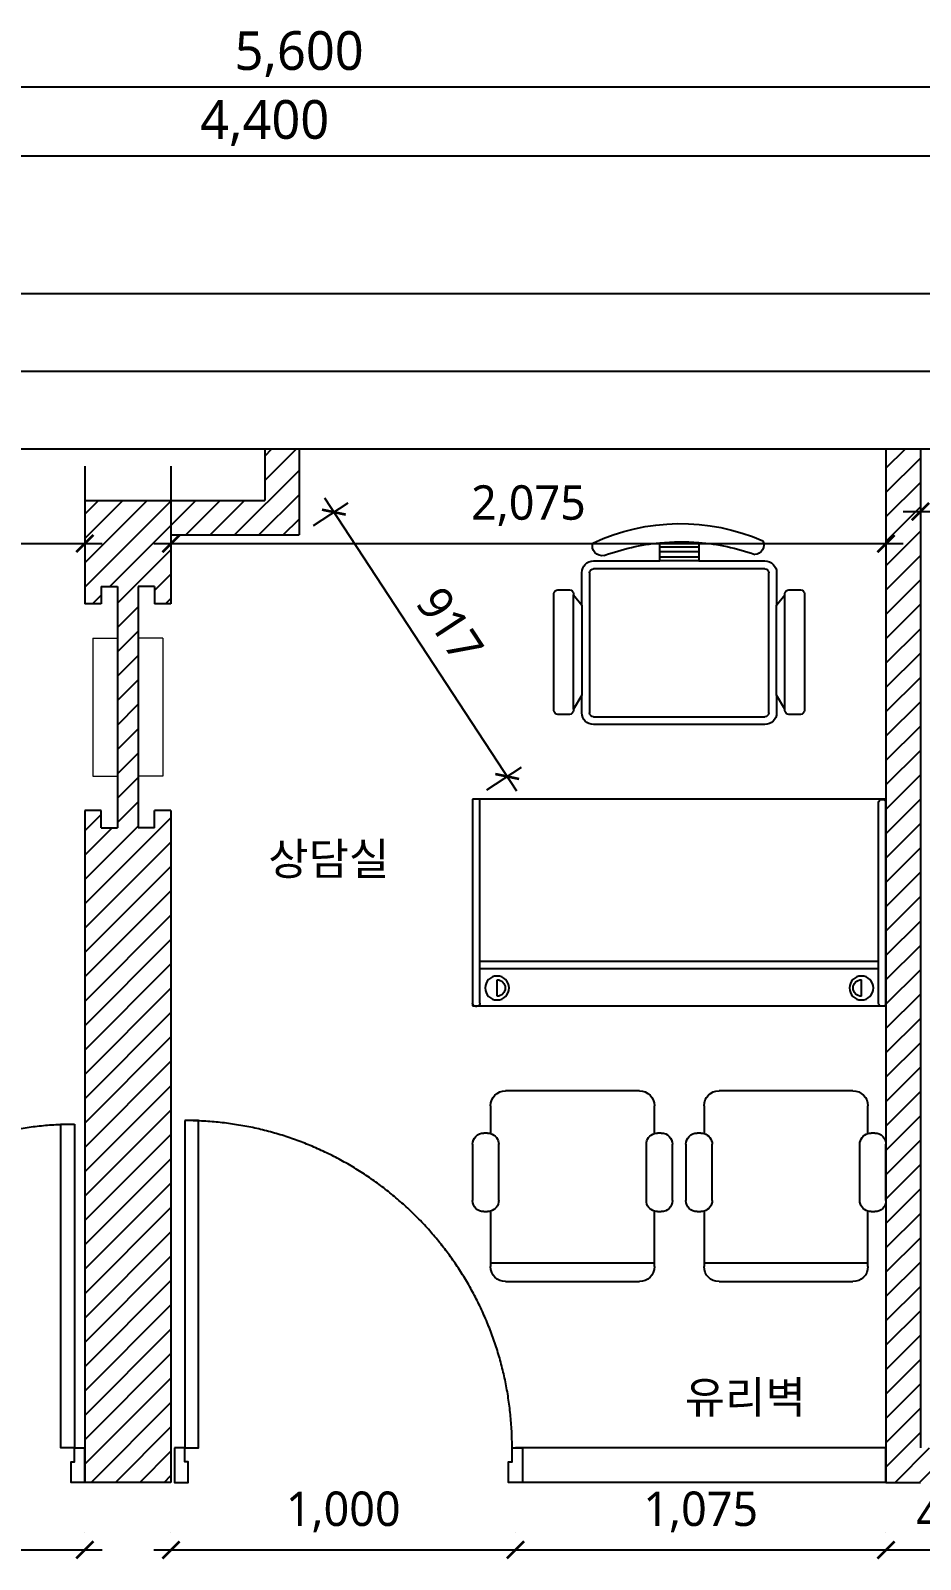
# Model space of a CAD drawing. Header units: metres. Extents: x 11578468 to 47831421, y -58341524 to -14256839.
# Drawn here: x 23875548 to 23878131, y -29106526 to -29102088 of the extents above; entities that cross this region are included whole.
import ezdxf
from ezdxf.enums import TextEntityAlignment as Align

# ---------------------------------------------------------------- set-up
doc = ezdxf.new("R2010")
doc.units = ezdxf.units.M
doc.header["$LTSCALE"] = 50
doc.header["$MEASUREMENT"] = 0
doc.linetypes.add('CENTER2', pattern=[28.575, 19.05, -3.175, 3.175, -3.175])
doc.layers.get('0').update_dxf_attribs({"linetype": 'CONTINUOUS'})
doc.layers.get('DEFPOINTS').update_dxf_attribs({"linetype": 'CONTINUOUS'})
for name, color, linetype in [('0-ELC TEXT', 7, 'CONTINUOUS'), ('3.기호.계단선', 30, 'CONTINUOUS'), ('FUR', 11, 'CONTINUOUS'), ('wall', 3, 'CONTINUOUS'), ('WIN', 4, 'CONTINUOUS'), ('WINDOW', 4, 'CONTINUOUS'), ('家具', 251, 'CONTINUOUS')]:
    doc.layers.add(name, color=color, linetype=linetype)
for name, color, linetype, lineweight in [('DIM', 7, 'CONTINUOUS', 15), ('ha', 8, 'CONTINUOUS', 5), ('wall2', 3, 'CONTINUOUS', 25)]:
    doc.layers.add(name, color=color, linetype=linetype, lineweight=lineweight)
doc.styles.add('HY 울릉도 L', font='malgun.ttf')
doc.styles.add('N 맑은고딕', font='malgun.ttf')
doc.styles.add('맑은 고딕', font='malgun.ttf')
doc.dimstyles.new('JJ IN 45', dxfattribs={"dimscale": 45, "dimtxt": 2.5, "dimasz": 1, "dimexe": 1.25, "dimexo": 1.5, "dimtad": 1, "dimdec": 6, "dimlunit": 6, "dimtxsty": 'N 맑은고딕', "dimblk": 'ARCHTICK', "dimcen": 2.5, "dimclrd": 256, "dimclre": 256, "dimclrt": 256, "dimadec": 0, "dimazin": 0, "dimtfac": 1, "dimtdec": 6, "dimtix": 1, "dimtmove": 0, "dimatfit": 3, "dimldrblk": 'ARCHTICK', "dimfxl": 1, "dimarcsym": 0})
doc.dimstyles.new('사본 50', dxfattribs={"dimscale": 50, "dimtxt": 2, "dimasz": 1, "dimexe": 1, "dimexo": 1, "dimgap": 1, "dimtad": 1, "dimdec": 0, "dimrnd": 0.05, "dimdsep": 46, "dimlunit": 6, "dimtxsty": 'HY 울릉도 L', "dimblk": 'ARCHTICK', "dimcen": 2.5, "dimdle": 1, "dimclrd": 133, "dimclre": 133, "dimclrt": 30, "dimadec": 0, "dimazin": 0, "dimtfac": 1, "dimtdec": 0, "dimtix": 1, "dimtmove": 2, "dimatfit": 3, "dimldrblk": 'ARCHTICK', "dimfxl": 1, "dimlwd": -1, "dimlwe": -1, "dimarcsym": 0})
pattern_1 = [(45, (0, 0), (-35.35533906, 35.35533906), [])]

# ---------------------------------------------------------------- blocks, each defined once
blk = doc.blocks.new('*U357')
at = {"layer": 'WIN', "linetype": 'Continuous'}
blk.add_line((60, -25), (4340, -25), dxfattribs=at)
for points in [[(0, -250), (4400, -250), (4400, 200), (0, 200)], [(0, -250), (60, -250), (60, 200), (0, 200)], [(4400, -250), (4340, -250), (4340, 200), (4400, 200)]]:
    blk.add_lwpolyline(points, close=True, dxfattribs=at)
blk = doc.blocks.new('_ArchTick')
at = {"color": 0, "linetype": 'ByBlock', "const_width": 0.15}
blk.add_lwpolyline([(-0.5, -0.5), (0.5, 0.5)], dxfattribs=at)
blk = doc.blocks.new('*D398')
at = {"layer": 'DEFPOINTS', "color": 0, "transparency": 16777216}
for p in [(23736002, -29127857), (23731602, -29128057), (23736002, -29128057)]:
    blk.add_point(p, dxfattribs=at)
at = {"layer": 'DIM', "lineweight": -2, "transparency": 16777216}
for p, q in [((23731602, -29127989.5), (23731602, -29127800.8)), ((23736002, -29127989.5), (23736002, -29127800.8)), ((23731602, -29127857), (23736002, -29127857))]:
    blk.add_line(p, q, dxfattribs=at)
at = {"layer": 'DIM', "lineweight": -2, "transparency": 16777216, "xscale": 45, "yscale": 45, "zscale": 45, "rotation": 180}
blk.add_blockref('_ArchTick', (23731602, -29127857), dxfattribs=at)
at = {"layer": 'DIM', "lineweight": -2, "transparency": 16777216, "xscale": 45, "yscale": 45, "zscale": 45}
blk.add_blockref('_ArchTick', (23736002, -29127857), dxfattribs=at)
at = {"layer": 'DIM', "transparency": 16777216, "insert": (23733802, -29127761.3), "char_height": 112.5, "attachment_point": 5, "style": 'N 맑은고딕'}
blk.add_mtext('4,400', dxfattribs=at)
blk = doc.blocks.new('*D404')
at = {"layer": 'DEFPOINTS', "color": 0, "transparency": 16777216}
for p in [(23731102, -29127657), (23731102, -29128057), (23736702, -29128057)]:
    blk.add_point(p, dxfattribs=at)
at = {"layer": 'DIM', "lineweight": -2, "transparency": 16777216}
for p, q in [((23731102, -29127989.5), (23731102, -29127600.8)), ((23736702, -29127989.5), (23736702, -29127600.8)), ((23736702, -29127657), (23731102, -29127657))]:
    blk.add_line(p, q, dxfattribs=at)
at = {"layer": 'DIM', "lineweight": -2, "transparency": 16777216, "xscale": 45, "yscale": 45, "zscale": 45, "rotation": 180}
blk.add_blockref('_ArchTick', (23731102, -29127657), dxfattribs=at)
at = {"layer": 'DIM', "lineweight": -2, "transparency": 16777216, "xscale": 45, "yscale": 45, "zscale": 45}
blk.add_blockref('_ArchTick', (23736702, -29127657), dxfattribs=at)
at = {"layer": 'DIM', "transparency": 16777216, "insert": (23733902, -29127561.3), "char_height": 112.5, "attachment_point": 5, "style": 'N 맑은고딕'}
blk.add_mtext('5,600', dxfattribs=at)
blk = doc.blocks.new('$plan$00002539')
at = {"layer": 'FUR', "color": 251}
for p, q in [((581.9, 600), (970.6, 600)), ((1201.4, 600), (1590.1, 600)), ((538.4, 395.7), (538.4, 556.6)), ((538.4, 545.7), (1014.1, 545.7)), ((1014.1, 556.6), (1014.1, 395.7)), ((1157.9, 395.7), (1157.9, 556.6)), ((1157.9, 545.7), (1633.6, 545.7)), ((1633.6, 556.6), (1633.6, 395.7)), ((486, 201.5), (486, 364.4)), ((518.6, 396.9), (529.4, 396.9)), ((562, 364.4), (562, 201.5)), ((990.5, 364.4), (990.5, 201.5)), ((1023.1, 396.9), (1033.9, 396.9)), ((1066.5, 364.4), (1066.5, 201.5)), ((1105.5, 201.5), (1105.5, 364.4)), ((1138.1, 396.9), (1148.9, 396.9)), ((1181.5, 364.4), (1181.5, 201.5)), ((1610, 364.4), (1610, 201.5)), ((1642.6, 396.9), (1653.4, 396.9)), ((1686, 364.4), (1686, 201.5)), ((529.4, 168.9), (518.6, 168.9)), ((538.4, 89.6), (538.4, 170.2)), ((1014.1, 170.2), (1014.1, 89.6)), ((1033.9, 168.9), (1023.1, 168.9)), ((1023.1, 168.9), (1023.1, 168.9)), ((1148.9, 168.9), (1138.1, 168.9)), ((1157.9, 89.6), (1157.9, 170.2)), ((1633.6, 170.2), (1633.6, 89.6)), ((1653.4, 168.9), (1642.6, 168.9)), ((970.6, 46.2), (581.9, 46.2)), ((1590.1, 46.2), (1201.4, 46.2)), ((485.9, -800), (485.9, -200)), ((485.9, -200), (1685.9, -200)), ((494.6, -199), (499, -199)), ((507.6, -207.7), (507.6, -799)), ((1664.2, -207.7), (1664.2, -790.3)), ((1677.2, -199), (1672.9, -199)), ((1685.9, -200), (1685.9, -800)), ((557.3, -228.3), (557.3, -276.1)), ((1614.6, -228.3), (1614.6, -276.1)), ((507.6, -308.6), (1664.2, -308.6)), ((507.6, -330.3), (1664.2, -330.3)), ((582.8, -800), (485.9, -800)), ((582.8, -800), (485.9, -800)), ((1685.9, -800), (582.8, -800)), ((582.8, -800), (582.8, -800)), ((1672.9, -799), (1677.2, -799)), ((1334.6, -1016.8), (837.2, -1016.8)), ((722.5, -1057.8), (722.5, -1396.9)), ((767.7, -1046.5), (733.8, -1046.5)), ((779, -1061.9), (779, -1057.8)), ((803.3, -1102), (779, -1061.9)), ((779, -1061.9), (779, -1393.5)), ((803.3, -1050.7), (803.3, -1102)), ((825.9, -1457.7), (825.9, -1050.7)), ((837.2, -1039.4), (1334.6, -1039.4)), ((1345.9, -1050.7), (1345.9, -1457.7)), ((1368.5, -1102), (1368.5, -1050.7)), ((1392.9, -1061.9), (1368.5, -1102)), ((1392.9, -1057.8), (1392.9, -1061.9)), ((1392.9, -1061.9), (1392.9, -1393.5)), ((1438.1, -1046.5), (1404.2, -1046.5)), ((1449.4, -1396.9), (1449.4, -1057.8)), ((803.3, -1363.5), (803.3, -1102)), ((1368.5, -1102), (1368.5, -1363.5)), ((779, -1393.5), (803.3, -1363.5)), ((803.3, -1363.5), (803.3, -1457.7)), ((1368.5, -1457.7), (1368.5, -1363.5)), ((1368.5, -1363.5), (1392.9, -1393.5)), ((733.8, -1408.2), (767.7, -1408.2)), ((779, -1396.9), (779, -1393.5)), ((1392.9, -1393.5), (1392.9, -1396.9)), ((1404.2, -1408.2), (1438.1, -1408.2)), ((1334.6, -1469), (837.2, -1469)), ((837.2, -1491.6), (1029.3, -1491.6)), ((1142.6, -1491.6), (1029.3, -1491.6)), ((1029.3, -1491.6), (1029.3, -1544.5)), ((1142.6, -1503.1), (1029.3, -1503.1)), ((1142.6, -1545.4), (1142.6, -1491.6)), ((1142.6, -1491.6), (1334.6, -1491.6)), ((1142.6, -1518.5), (1029.3, -1518.5)), ((1142.6, -1531.5), (1029.3, -1531.5))]:
    blk.add_line(p, q, dxfattribs=at)
for centre in [(557.3, -252.2), (1614.6, -252.2)]:
    blk.add_circle(centre, 34.7, dxfattribs=at)
for centre, radius, start, end in [((581.9, 556.6), 43.4, 90, 180), ((970.6, 556.6), 43.4, 0, 90), ((1201.4, 556.6), 43.4, 90, 180), ((1590.1, 556.6), 43.4, 0, 90), ((518.6, 364.4), 32.6, 90, 180), ((529.4, 364.4), 32.6, 73.9721, 90), ((529.4, 364.4), 32.6, 0, 73.9721), ((1023.1, 364.4), 32.6, 106.0279, 180), ((1023.1, 364.4), 32.6, 90, 106.0279), ((1033.9, 364.4), 32.6, 0, 90), ((1138.1, 364.4), 32.6, 90, 180), ((1148.9, 364.4), 32.6, 73.9721, 90), ((1148.9, 364.4), 32.6, 0, 73.9721), ((1642.6, 364.4), 32.6, 106.0279, 180), ((1642.6, 364.4), 32.6, 90, 106.0279), ((1653.4, 364.4), 32.6, 0, 90), ((518.6, 201.5), 32.6, 180, 270), ((529.4, 201.5), 32.6, 286.0279, 0), ((1023.1, 201.5), 32.6, 180, 253.9721), ((1033.9, 201.5), 32.6, 270, 0), ((1138.1, 201.5), 32.6, 180, 270), ((1148.9, 201.5), 32.6, 286.0279, 0), ((1642.6, 201.5), 32.6, 180, 253.9721), ((1653.4, 201.5), 32.6, 270, 0), ((529.4, 201.5), 32.6, 270, 286.0279), ((1023.1, 201.5), 32.6, 253.9721, 270), ((1148.9, 201.5), 32.6, 270, 286.0279), ((1642.6, 201.5), 32.6, 253.9721, 270), ((581.9, 89.6), 43.4, 180, 270), ((970.6, 89.6), 43.4, 270, 0), ((1201.4, 89.6), 43.4, 180, 270), ((1590.1, 89.6), 43.4, 270, 0), ((494.6, -207.7), 8.69, 90, 180), ((499, -207.7), 8.69, 0, 90), ((1672.9, -207.7), 8.69, 90, 180), ((1677.2, -207.7), 8.69, 0, 90), ((557.3, -252.2), 23.9, 270, 90), ((1614.6, -252.2), 23.9, 90, 270), ((1672.9, -790.3), 8.69, 180, 270), ((1677.2, -790.3), 8.69, 270, 0), ((837.2, -1050.7), 33.9, 90, 180), ((1334.6, -1050.7), 33.9, 0, 90), ((733.8, -1057.8), 11.3, 90, 180), ((767.7, -1057.8), 11.3, 0, 90), ((837.2, -1050.7), 11.3, 90, 180), ((1334.6, -1050.7), 11.3, 0, 90), ((1404.2, -1057.8), 11.3, 90, 180), ((1438.1, -1057.8), 11.3, 0, 90), ((733.8, -1396.9), 11.3, 180, 270), ((767.7, -1396.9), 11.3, 270, 0), ((1404.2, -1396.9), 11.3, 180, 270), ((1438.1, -1396.9), 11.3, 270, 0), ((837.2, -1457.7), 33.9, 180, 270), ((837.2, -1457.7), 11.3, 180, 270), ((1334.6, -1457.7), 33.9, 270, 0), ((1334.6, -1457.7), 11.3, 270, 0), ((862.3, -1535.1), 28.4, 77.6258, 197.8047), ((1091.3, -907.2), 640.3, 249.6237, 264.4446), ((1089.1, -999), 601, 245.0156, 293.4469), ((1091.3, -907.2), 640.3, 264.4446, 274.5944), ((1091.3, -907.2), 640.3, 274.5944, 289.5086), ((1304.2, -1537.9), 27.2, 332.4673, 88.0646)]:
    blk.add_arc(centre, radius, start, end, dxfattribs=at)
blk = doc.blocks.new('*U936')
at = {"layer": 'WIN', "linetype": 'Continuous', "transparency": 33554687}
for points in [[(30, 1150), (30, 200), (70, 200), (70, 1150)], [(0, 200), (0, 100), (40, 100), (40, 160), (30, 160), (30, 200)], [(1010, 200), (1010, 100), (970, 100), (970, 160), (980, 160), (980, 200)]]:
    blk.add_lwpolyline(points, close=True, dxfattribs=at)
at = {"layer": 'WIN', "linetype": 'CENTER2', "ltscale": 20, "transparency": 33554687}
blk.add_arc((30, 200), 950, 0, 90, dxfattribs=at)
blk = doc.blocks.new('*U741')
at = {"layer": 'WIN', "linetype": 'Continuous', "transparency": 33554687}
for points in [[(30, 1140), (30, 200), (70, 200), (70, 1140)], [(0, 200), (0, 100), (40, 100), (40, 160), (30, 160), (30, 200)], [(1000, 200), (1000, 100), (960, 100), (960, 160), (970, 160), (970, 200)]]:
    blk.add_lwpolyline(points, close=True, dxfattribs=at)
at = {"layer": 'WIN', "linetype": 'CENTER2', "ltscale": 20, "transparency": 33554687}
blk.add_arc((30, 200), 940, 0, 90, dxfattribs=at)
blk = doc.blocks.new('*D1627')
at = {"layer": 'DEFPOINTS', "color": 0, "ltscale": 10, "transparency": 16777216}
for p in [(23874705.7, -29106498.4), (23875705.7, -29106498.4), (23875705.7, -29106498.4)]:
    blk.add_point(p, dxfattribs=at)
at = {"layer": 'wall', "color": 133, "ltscale": 10, "transparency": 16777216}
for p, q in [((23875705.7, -29106448.4), (23875705.7, -29106448.4)), ((23874655.7, -29106498.4), (23875755.7, -29106498.4))]:
    blk.add_line(p, q, dxfattribs=at)
at = {"layer": 'wall', "color": 133, "ltscale": 10, "transparency": 16777216, "xscale": 50, "yscale": 50, "zscale": 50, "rotation": 180}
blk.add_blockref('_ArchTick', (23874705.7, -29106498.4), dxfattribs=at)
at = {"layer": 'wall', "color": 133, "ltscale": 10, "transparency": 16777216, "xscale": 50, "yscale": 50, "zscale": 50}
blk.add_blockref('_ArchTick', (23875705.7, -29106498.4), dxfattribs=at)
at = {"layer": 'wall', "color": 30, "ltscale": 10, "transparency": 16777216, "insert": (23875205.7, -29106388), "char_height": 100, "attachment_point": 5, "style": 'HY 울릉도 L'}
blk.add_mtext('1,000', dxfattribs=at)
blk = doc.blocks.new('*D1651')
at = {"layer": 'DEFPOINTS', "color": 0, "ltscale": 10, "transparency": 16777216}
for p in [(23878130.7, -29103302.3), (23878630.7, -29103302.3), (23878630.7, -29103484.7)]:
    blk.add_point(p, dxfattribs=at)
at = {"layer": 'wall', "color": 133, "ltscale": 10, "transparency": 16777216}
for p, q in [((23878130.7, -29103352.3), (23878130.7, -29103534.7)), ((23878630.7, -29103352.3), (23878630.7, -29103534.7)), ((23878080.7, -29103484.7), (23878680.7, -29103484.7))]:
    blk.add_line(p, q, dxfattribs=at)
at = {"layer": 'wall', "color": 133, "ltscale": 10, "transparency": 16777216, "xscale": 50, "yscale": 50, "zscale": 50, "rotation": 180}
blk.add_blockref('_ArchTick', (23878130.7, -29103484.7), dxfattribs=at)
at = {"layer": 'wall', "color": 133, "ltscale": 10, "transparency": 16777216, "xscale": 50, "yscale": 50, "zscale": 50}
blk.add_blockref('_ArchTick', (23878630.7, -29103484.7), dxfattribs=at)
at = {"layer": 'wall', "color": 30, "ltscale": 10, "transparency": 16777216, "insert": (23878380.7, -29103383), "char_height": 100, "attachment_point": 5, "style": 'HY 울릉도 L'}
blk.add_mtext('500', dxfattribs=at)
blk = doc.blocks.new('*D1658')
at = {"layer": 'DEFPOINTS', "color": 0, "ltscale": 10, "transparency": 16777216}
for p in [(23873627.7, -29103302.3), (23875705.7, -29103302.3), (23875705.7, -29103577.4)]:
    blk.add_point(p, dxfattribs=at)
at = {"layer": 'wall', "color": 133, "ltscale": 10, "transparency": 16777216}
for p, q in [((23873627.7, -29103352.3), (23873627.7, -29103627.4)), ((23875705.7, -29103352.3), (23875705.7, -29103627.4)), ((23873577.7, -29103577.4), (23875755.7, -29103577.4))]:
    blk.add_line(p, q, dxfattribs=at)
at = {"layer": 'wall', "color": 133, "ltscale": 10, "transparency": 16777216, "xscale": 50, "yscale": 50, "zscale": 50, "rotation": 180}
blk.add_blockref('_ArchTick', (23873627.7, -29103577.4), dxfattribs=at)
at = {"layer": 'wall', "color": 133, "ltscale": 10, "transparency": 16777216, "xscale": 50, "yscale": 50, "zscale": 50}
blk.add_blockref('_ArchTick', (23875705.7, -29103577.4), dxfattribs=at)
at = {"layer": 'wall', "color": 30, "ltscale": 10, "transparency": 16777216, "insert": (23874666.7, -29103467.3), "char_height": 100, "attachment_point": 5, "style": 'HY 울릉도 L'}
blk.add_mtext('2,078', dxfattribs=at)
blk = doc.blocks.new('*D1599')
at = {"layer": 'DEFPOINTS', "color": 0, "ltscale": 10, "transparency": 16777216}
for p in [(23875955.7, -29103302.3), (23878030.7, -29103302.3), (23878030.7, -29103577.4)]:
    blk.add_point(p, dxfattribs=at)
at = {"layer": 'wall', "color": 133, "ltscale": 10, "transparency": 16777216}
for p, q in [((23875955.7, -29103352.3), (23875955.7, -29103627.4)), ((23878030.7, -29103352.3), (23878030.7, -29103627.4)), ((23875905.7, -29103577.4), (23878080.7, -29103577.4))]:
    blk.add_line(p, q, dxfattribs=at)
at = {"layer": 'wall', "color": 133, "ltscale": 10, "transparency": 16777216, "xscale": 50, "yscale": 50, "zscale": 50, "rotation": 180}
blk.add_blockref('_ArchTick', (23875955.7, -29103577.4), dxfattribs=at)
at = {"layer": 'wall', "color": 133, "ltscale": 10, "transparency": 16777216, "xscale": 50, "yscale": 50, "zscale": 50}
blk.add_blockref('_ArchTick', (23878030.7, -29103577.4), dxfattribs=at)
at = {"layer": 'wall', "color": 30, "ltscale": 10, "transparency": 16777216, "insert": (23876993.2, -29103467.3), "char_height": 100, "attachment_point": 5, "style": 'HY 울릉도 L'}
blk.add_mtext('2,075', dxfattribs=at)
blk = doc.blocks.new('*D1600')
at = {"layer": 'DEFPOINTS', "color": 0, "ltscale": 10, "transparency": 16777216}
for p in [(23875955.7, -29106498.4), (23876955.7, -29106498.4), (23876955.7, -29106498.4)]:
    blk.add_point(p, dxfattribs=at)
at = {"layer": 'wall', "color": 133, "ltscale": 10, "transparency": 16777216}
for p, q in [((23875955.7, -29106448.4), (23875955.7, -29106448.4)), ((23876955.7, -29106448.4), (23876955.7, -29106448.4)), ((23875905.7, -29106498.4), (23877005.7, -29106498.4))]:
    blk.add_line(p, q, dxfattribs=at)
at = {"layer": 'wall', "color": 133, "ltscale": 10, "transparency": 16777216, "xscale": 50, "yscale": 50, "zscale": 50, "rotation": 180}
blk.add_blockref('_ArchTick', (23875955.7, -29106498.4), dxfattribs=at)
at = {"layer": 'wall', "color": 133, "ltscale": 10, "transparency": 16777216, "xscale": 50, "yscale": 50, "zscale": 50}
blk.add_blockref('_ArchTick', (23876955.7, -29106498.4), dxfattribs=at)
at = {"layer": 'wall', "color": 30, "ltscale": 10, "transparency": 16777216, "insert": (23876455.7, -29106388), "char_height": 100, "attachment_point": 5, "style": 'HY 울릉도 L'}
blk.add_mtext('1,000', dxfattribs=at)
blk = doc.blocks.new('*D1601')
at = {"layer": 'DEFPOINTS', "color": 0, "ltscale": 10, "transparency": 16777216}
for p in [(23876955.7, -29106498.4), (23878030.7, -29106498.4), (23878030.7, -29106498.4)]:
    blk.add_point(p, dxfattribs=at)
at = {"layer": 'wall', "color": 133, "ltscale": 10, "transparency": 16777216}
for p, q in [((23876955.7, -29106448.4), (23876955.7, -29106448.4)), ((23878030.7, -29106448.4), (23878030.7, -29106448.4)), ((23876905.7, -29106498.4), (23878080.7, -29106498.4))]:
    blk.add_line(p, q, dxfattribs=at)
at = {"layer": 'wall', "color": 133, "ltscale": 10, "transparency": 16777216, "xscale": 50, "yscale": 50, "zscale": 50, "rotation": 180}
blk.add_blockref('_ArchTick', (23876955.7, -29106498.4), dxfattribs=at)
at = {"layer": 'wall', "color": 133, "ltscale": 10, "transparency": 16777216, "xscale": 50, "yscale": 50, "zscale": 50}
blk.add_blockref('_ArchTick', (23878030.7, -29106498.4), dxfattribs=at)
at = {"layer": 'wall', "color": 30, "ltscale": 10, "transparency": 16777216, "insert": (23877493.2, -29106388), "char_height": 100, "attachment_point": 5, "style": 'HY 울릉도 L'}
blk.add_mtext('1,075', dxfattribs=at)
blk = doc.blocks.new('*D1602')
at = {"layer": 'DEFPOINTS', "color": 0, "ltscale": 10, "transparency": 16777216}
for p in [(23878030.7, -29106498.4), (23878430.7, -29106498.4), (23878430.7, -29106498.4)]:
    blk.add_point(p, dxfattribs=at)
at = {"layer": 'wall', "color": 133, "ltscale": 10, "transparency": 16777216}
for p, q in [((23878030.7, -29106448.4), (23878030.7, -29106448.4)), ((23878430.7, -29106448.4), (23878430.7, -29106448.4)), ((23877980.7, -29106498.4), (23878480.7, -29106498.4))]:
    blk.add_line(p, q, dxfattribs=at)
at = {"layer": 'wall', "color": 133, "ltscale": 10, "transparency": 16777216, "xscale": 50, "yscale": 50, "zscale": 50, "rotation": 180}
blk.add_blockref('_ArchTick', (23878030.7, -29106498.4), dxfattribs=at)
at = {"layer": 'wall', "color": 133, "ltscale": 10, "transparency": 16777216, "xscale": 50, "yscale": 50, "zscale": 50}
blk.add_blockref('_ArchTick', (23878430.7, -29106498.4), dxfattribs=at)
at = {"layer": 'wall', "color": 30, "ltscale": 10, "transparency": 16777216, "insert": (23878230.7, -29106396.7), "char_height": 100, "attachment_point": 5, "style": 'HY 울릉도 L'}
blk.add_mtext('400', dxfattribs=at)
blk = doc.blocks.new('*D1670')
at = {"layer": 'DEFPOINTS', "color": 0, "ltscale": 10, "transparency": 16777216}
for p in [(23876327.7, -29103552.3), (23876931.5, -29104253.5), (23876830.7, -29104319.6)]:
    blk.add_point(p, dxfattribs=at)
at = {"layer": 'wall', "color": 133, "ltscale": 10, "transparency": 16777216}
for p, q in [((23876369.5, -29103524.9), (23876470.3, -29103458.8)), ((23876401.1, -29103444.4), (23876958.9, -29104295.3)), ((23876872.5, -29104292.1), (23876973.3, -29104226.1))]:
    blk.add_line(p, q, dxfattribs=at)
at = {"layer": 'wall', "color": 133, "ltscale": 10, "transparency": 16777216, "xscale": 50, "yscale": 50, "zscale": 50}
for p, rotation in [((23876428.5, -29103486.2), 123.2470624008855), ((23876931.5, -29104253.5), 303.2470624008855)]:
    blk.add_blockref('_ArchTick', p, dxfattribs=dict(at, rotation=rotation))
at = {"layer": 'wall', "color": 30, "ltscale": 10, "transparency": 16777216, "insert": (23876765.2, -29103814), "char_height": 100, "attachment_point": 5, "rotation": 303.2471, "style": 'HY 울릉도 L'}
blk.add_mtext('917', dxfattribs=at)
blk = doc.blocks.new('sdagdgds')
at = {"layer": 'WIN', "linetype": 'Continuous'}
blk.add_blockref('*U357', (23731602, -29128457), dxfattribs=at)
at = {"layer": 'DIM'}
for base, p1, p2, picture, middle in [((23731102, -29127657), (23736702, -29128057), (23731102, -29128057), '*D404', (23733902, -29127561.3138586991)), ((23736002, -29127857), (23731602, -29128057), (23736002, -29128057), '*D398', (23733802, -29127761.3138586991))]:
    dim = blk.add_linear_dim(base=base, p1=p1, p2=p2, dimstyle='JJ IN 45', dxfattribs=at)
    dim.commit()
    dim.dimension.update_dxf_attribs({"geometry": picture, "text_midpoint": middle})

msp = doc.modelspace()

# ---------------------------------------------------------------- hatches: boundary and pattern name
at = {"layer": 'wall', "ltscale": 10}
h = msp.add_hatch(dxfattribs=at)
h.set_pattern_fill('_USER', color=256, scale=50, angle=45, pattern_type=0)
h.set_pattern_definition(pattern_1)
h.paths.add_polyline_path([(23875955.7, -29104352.3), (23875908.2, -29104352.3), (23875908.2, -29104402.3), (23875860.7, -29104402.3), (23875860.7, -29103702.3), (23875908.2, -29103702.3), (23875908.2, -29103752.3), (23875955.7, -29103752.3), (23875955.7, -29103552.3), (23876327.7, -29103552.3), (23876327.7, -29103302.3), (23876227.7, -29103302.3), (23876227.7, -29103452.3), (23875705.7, -29103452.3), (23875705.7, -29103752.3), (23875753.2, -29103752.3), (23875753.2, -29103702.3), (23875800.7, -29103702.3), (23875800.7, -29104402.3), (23875753.2, -29104402.3), (23875753.2, -29104352.3), (23875705.7, -29104352.3), (23875705.7, -29106202.3), (23875705.7, -29106302.3), (23875955.7, -29106302.3)])
h = msp.add_hatch(dxfattribs=at)
h.set_pattern_fill('_USER', color=256, scale=50, angle=45, pattern_type=0)
h.set_pattern_definition(pattern_1)
h.paths.add_polyline_path([(23878130.7, -29103302.3), (23878030.7, -29103302.3), (23878030.7, -29106302.3), (23878130.7, -29106302.3), (23878430.7, -29106302.3), (23878430.7, -29106202.3), (23878130.7, -29106202.3)])
h.paths.add_polyline_path([(23879430.7, -29103302.3), (23879330.7, -29103302.3), (23879330.7, -29106302.3), (23879430.7, -29106302.3)])

# ---------------------------------------------------------------- linework, layer by layer
at = {"layer": 'ha'}
for p, q in [((23875729.4, -29103852.3), (23875729.4, -29104252.3)), ((23875729.4, -29103852.3), (23875800.7, -29103852.3)), ((23875931.9, -29103852.3), (23875860.7, -29103852.3)), ((23875931.9, -29103852.3), (23875931.9, -29104252.3)), ((23875729.4, -29104252.3), (23875800.7, -29104252.3)), ((23875931.9, -29104252.3), (23875860.7, -29104252.3))]:
    msp.add_line(p, q, dxfattribs=at)
at = {"layer": 'wall', "ltscale": 10}
for p, q in [((23876227.7, -29103302.3), (23876227.7, -29103452.3)), ((23876227.7, -29103302.3), (23876327.7, -29103302.3)), ((23876327.7, -29103302.3), (23876327.7, -29103552.3)), ((23875705.7, -29103452.3), (23876227.7, -29103452.3)), ((23875955.7, -29103552.3), (23876327.7, -29103552.3)), ((23875753.2, -29103702.3), (23875753.2, -29103752.3)), ((23875753.2, -29103702.3), (23875800.7, -29103702.3)), ((23875800.7, -29103702.3), (23875800.7, -29104402.3)), ((23875860.7, -29103702.3), (23875860.7, -29104402.3)), ((23875908.2, -29103702.3), (23875860.7, -29103702.3)), ((23875908.2, -29103702.3), (23875908.2, -29103752.3)), ((23875753.2, -29103752.3), (23875705.7, -29103752.3)), ((23875955.7, -29103752.3), (23875908.2, -29103752.3)), ((23875753.2, -29104352.3), (23875705.7, -29104352.3)), ((23875753.2, -29104402.3), (23875753.2, -29104352.3)), ((23875955.7, -29104352.3), (23875908.2, -29104352.3)), ((23875908.2, -29104402.3), (23875908.2, -29104352.3)), ((23875753.2, -29104402.3), (23875800.7, -29104402.3)), ((23875908.2, -29104402.3), (23875860.7, -29104402.3)), ((23875705.7, -29106302.3), (23875705.7, -29106202.3)), ((23875955.7, -29106302.3), (23875705.7, -29106302.3)), ((23878030.7, -29106302.3), (23878130.7, -29106302.3))]:
    msp.add_line(p, q, dxfattribs=at)
msp.add_lwpolyline([(23875955.7, -29103302.3), (23875955.7, -29103302.3), (23875957.2, -29103302.3)], dxfattribs=at)
at = {"layer": 'wall2'}
for p, q in [((23878030.7, -29103302.3), (23878030.7, -29106302.3)), ((23878130.7, -29103302.3), (23878130.7, -29106202.3)), ((23875705.7, -29103452.3), (23875705.7, -29103752.3)), ((23875955.7, -29103552.3), (23875955.7, -29103752.3)), ((23875705.7, -29104352.3), (23875705.7, -29106202.3)), ((23875955.7, -29104352.3), (23875955.7, -29106302.3))]:
    msp.add_line(p, q, dxfattribs=at)
at = {"layer": 'WINDOW'}
for p, q in [((23878030.7, -29106202.3), (23876955.7, -29106202.3)), ((23876975.7, -29106202.3), (23876975.7, -29106302.3)), ((23878030.7, -29106302.3), (23878030.7, -29106202.3)), ((23878030.7, -29106302.3), (23876955.7, -29106302.3))]:
    msp.add_line(p, q, dxfattribs=at)

# ---------------------------------------------------------------- block references
at = {"layer": '3.기호.계단선'}
msp.add_blockref('sdagdgds', (142425.7, 25404.7), dxfattribs=at)
at = {"layer": 'WIN', "linetype": 'Continuous', "xscale": -1}
msp.add_blockref('*U741', (23875705.7, -29106402.3), dxfattribs=at)
at = {"layer": 'WIN', "linetype": 'Continuous'}
msp.add_blockref('*U936', (23875965.7, -29106402.3), dxfattribs=at)
at = {"layer": '家具', "xscale": -1, "rotation": 179.9999999995477}
msp.add_blockref('$plan$00002539', (23876344.8, -29105119.6), dxfattribs=at)

# ---------------------------------------------------------------- texts
at = {"layer": '0-ELC TEXT', "style": '맑은 고딕'}
for s, p in [('상담실', (23876413.6, -29104492.6)), ('유리벽', (23877622.3, -29106055.4))]:
    msp.add_text(s, height=93.33, rotation=360, dxfattribs=at).set_placement(p, align=Align.MIDDLE_CENTER)

# ---------------------------------------------------------------- dimensions: what is measured, and where the dimension line sits
at = {"layer": 'wall', "ltscale": 10}
for base, p1, p2, picture, middle in [((23875705.7, -29103577.4), (23873627.7, -29103302.3), (23875705.7, -29103302.3), '*D1658', (23874666.7, -29103467.3)), ((23878030.7, -29103577.4), (23875955.7, -29103302.3), (23878030.7, -29103302.3), '*D1599', (23876993.2, -29103467.3)), ((23878630.7, -29103484.7), (23878130.7, -29103302.3), (23878630.7, -29103302.3), '*D1651', (23878380.7, -29103383)), ((23875705.7, -29106498.4), (23874705.7, -29106498.4), (23875705.7, -29106498.4), '*D1627', (23875205.7, -29106388)), ((23876955.7, -29106498.4), (23875955.7, -29106498.4), (23876955.7, -29106498.4), '*D1600', (23876455.7, -29106388)), ((23878030.7, -29106498.4), (23876955.7, -29106498.4), (23878030.7, -29106498.4), '*D1601', (23877493.2, -29106388)), ((23878430.7, -29106498.4), (23878030.7, -29106498.4), (23878430.7, -29106498.4), '*D1602', (23878230.7, -29106396.7))]:
    dim = msp.add_linear_dim(base=base, p1=p1, p2=p2, dimstyle='사본 50', dxfattribs=at)
    dim.commit()
    dim.dimension.update_dxf_attribs({"geometry": picture, "text_midpoint": middle})
dim = msp.add_aligned_dim(p1=(23876327.7, -29103552.3), p2=(23876830.7, -29104319.6), distance=120.5, dimstyle='사본 50', dxfattribs=at)
dim.commit()
dim.dimension.update_dxf_attribs({"geometry": '*D1670', "text_midpoint": (23876765.2, -29103814)})

doc.saveas('drawing.dxf')
